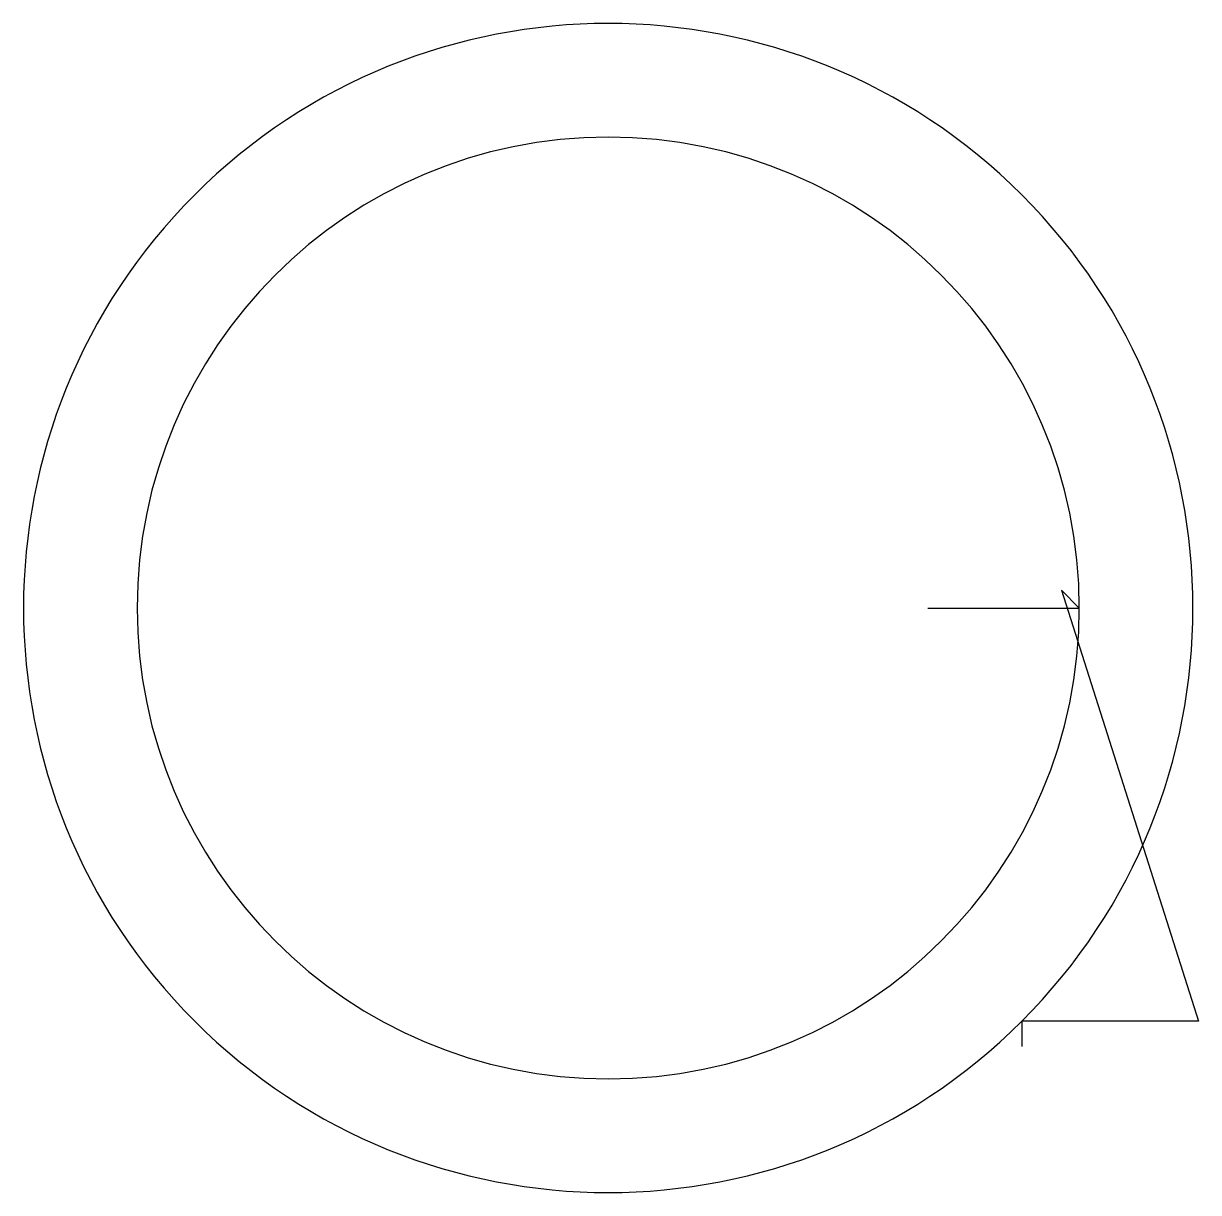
# Model space of a CAD drawing. Header units: metres. Extents: x 319 to 551, y 656 to 888.
import ezdxf

# ---------------------------------------------------------------- set-up
doc = ezdxf.new("R2010")
doc.units = ezdxf.units.M

msp = doc.modelspace()

# ---------------------------------------------------------------- linework, layer by layer
at = {"layer": 'TOOL_0'}
for p, q in [((527.614, 772.133), (524.078, 775.669)), ((524.078, 775.669), (551.211, 690.286)), ((497.614, 772.133), (527.614, 772.133)), ((551.211, 690.286), (516.211, 690.286)), ((516.211, 690.286), (516.211, 685.286))]:
    msp.add_line(p, q, dxfattribs=at)
for centre, radius, start, end in [((434.363, 772.133), 115.75, 315.00035, 134.99965), ((434.364, 772.133), 93.25, 0, 180), ((434.363, 772.134), 115.751, 135, 315), ((434.364, 772.133), 93.25, 180, 0)]:
    msp.add_arc(centre, radius, start, end, dxfattribs=at)

doc.saveas('drawing.dxf')
